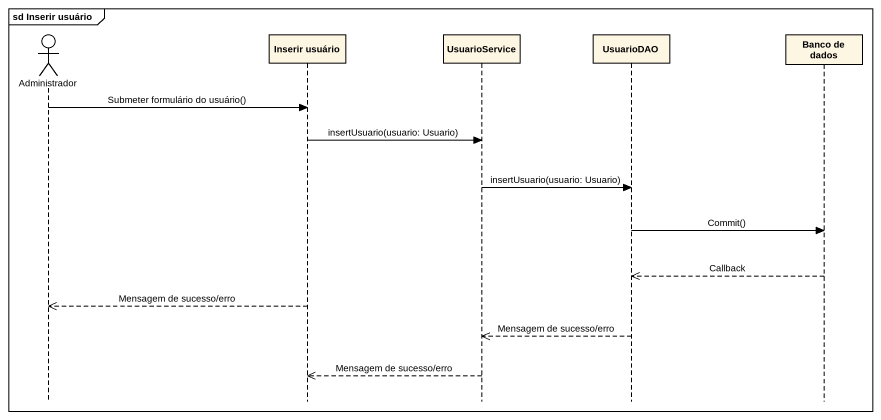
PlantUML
@startuml
mainframe sd Inserir usuário
hide footbox
actor Administrador
participant "Inserir usuário" as Inserir_usuário
participant UsuarioService
participant UsuarioDAO
participant "Banco de dados" as Banco_de_dados

Administrador -> Inserir_usuário : Submeter formulário do usuário()
Inserir_usuário -> UsuarioService : insertUsuario(usuario: Usuario)
UsuarioService -> UsuarioDAO : insertUsuario(usuario: Usuario)
UsuarioDAO -> Banco_de_dados : Commit()
Banco_de_dados -->> UsuarioDAO : Callback
Inserir_usuário -->> Administrador : Mensagem de sucesso/erro
UsuarioDAO -->> UsuarioService : Mensagem de sucesso/erro
UsuarioService -->> Inserir_usuário : Mensagem de sucesso/erro
@enduml
